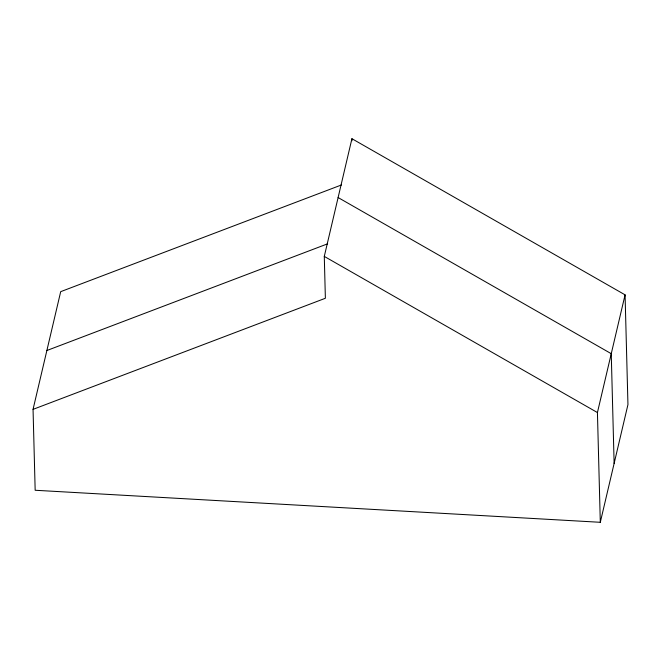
<?xml version="1.0" encoding="UTF-8"?>
<svg xmlns="http://www.w3.org/2000/svg" width="661" height="661" viewBox="0 0 661 661"><rect width="100%" height="100%" fill="white"/><g stroke="black" fill="none" stroke-linecap="round" stroke-linejoin="round"><path stroke-width="0.99" d="M33.05 409.357L325.377 298.268L324.287 256.402L351.933 138.703L625.075 294.847L627.95 404.598L600.304 522.297L35.165 490.264L33.05 409.357L60.696 291.658L341.448 184.964M600.304 522.297L597.428 412.547L625.075 294.847M46.873 350.512L327.625 243.818M338.11 197.548L611.251 353.693L614.127 463.452M324.287 256.402L597.428 412.547M351.933 138.703L351.983 140.743"/></g></svg>
